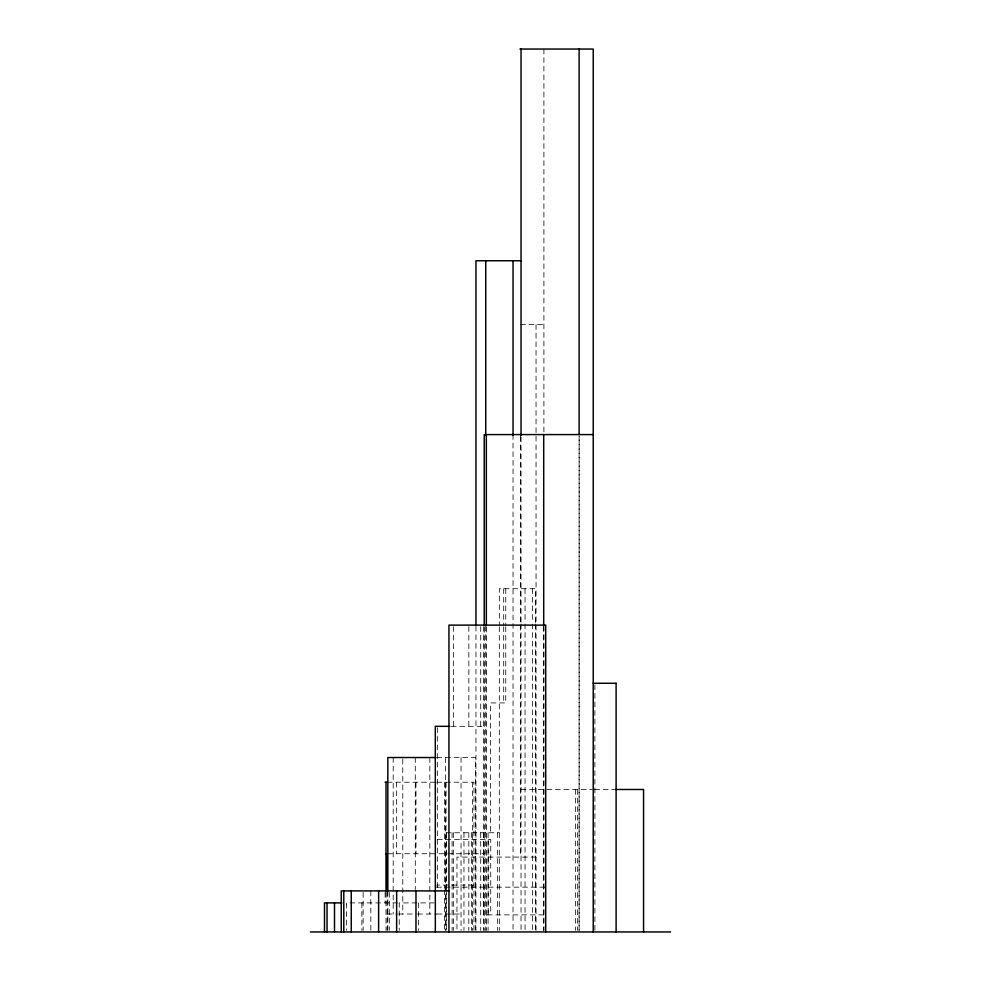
<?xml version="1.0" encoding="UTF-8"?>
<svg xmlns="http://www.w3.org/2000/svg" width="981" height="981" viewBox="0 0 981 981"><rect width="100%" height="100%" fill="white"/><g stroke="black" fill="none" stroke-linecap="round" stroke-linejoin="round"><path stroke-width="0.74" stroke-dasharray="4.91 3.68" d="M520.445 324.576L543.903 324.576M451.26 726.32L483.78 726.32M436.913 757.528L475.589 757.528L475.589 930.442M387.176 782.225L435.503 782.225M436.839 782.225L473.946 782.225L473.958 930.442M521.034 789.484L592.377 789.484M594.682 789.484L614.376 789.484M446.061 832.759L499.317 832.759M437.342 839.466L490.733 839.466L490.733 914.881M387.52 853.752L484.222 853.752M536.043 857.087L456.962 857.087L456.962 930.454M473.958 885.058L437.146 885.058L437.146 889.522M436.643 887.167L546.037 887.167M397.746 902.9L346.391 902.9L346.391 930.417M434.129 902.9L399.242 902.9L399.242 930.417M387.176 914.022L397.305 914.022M398.678 914.022L415.282 914.022M417.501 914.022L436.913 914.022M437.146 914.022L461.045 914.022M543.707 914.881L483.78 914.881L483.78 626.626M594.903 684.799L594.903 930.429M577.392 789.484L577.392 930.417M575.516 789.484L575.516 930.417M543.903 49.05L543.903 433.161M543.903 625.853L543.903 930.417M543.707 626.638L543.707 930.528M536.043 324.576L536.043 930.454M535.565 622.432L535.565 588.723L499.317 588.723L499.317 625.265M535.565 623.965L535.565 930.417M532.499 588.723L532.499 622.445M532.499 623.977L532.499 930.417M525.043 588.723L525.043 622.445M525.043 623.977L525.043 930.417M521.034 436.986L521.034 622.432M521.034 623.965L521.034 930.417M520.445 436.287L520.445 857.087M513.038 434.583L513.038 930.417M505.742 588.723L505.742 625.265M505.742 626.785L505.742 702.923L490.5 702.923L490.5 832.759M503.694 588.723L503.694 625.265M503.694 626.785L503.694 702.923M499.317 626.785L499.317 930.429M497.661 832.759L497.661 930.429M488.182 839.466L488.182 914.881M488.084 832.759L488.084 930.429M486.331 627.092L486.331 930.528M485.742 626.013L485.742 930.429M484.222 627.337L484.222 930.466M483.621 832.759L483.621 930.442M480.715 626.626L480.715 726.32M480.715 832.759L480.715 930.429M475.957 626.197L475.957 930.417M472.425 782.225L472.425 930.429M471.432 832.759L471.432 930.429M468.832 626.626L468.832 726.32M468.832 832.759L468.832 930.429M463.964 832.759L463.964 930.429M461.045 757.528L461.045 930.454M453.357 626.626L453.357 726.32M453.357 832.759L453.357 930.429M452.094 832.759L452.094 930.454M446.343 832.759L446.343 888.345M446.343 889.841L446.343 930.442M446.061 782.225L446.061 930.429M445.435 757.528L445.435 930.417M444.393 782.225L444.393 888.345M444.393 889.841L444.393 930.442M437.342 727.804L437.342 890.907M429.825 757.528L429.825 914.022M418.58 902.9L418.58 930.417M415.981 782.225L415.981 853.752M415.282 757.528L415.282 889.497M402.786 759.061L402.786 914.022M396.643 782.225L396.643 853.752M393.197 757.528L393.197 914.022M389.298 892.428L389.298 930.429M387.826 890.907L387.826 930.429M387.176 892.207L387.176 930.442M386.011 892.477L386.011 930.417M385.116 892.207L385.116 902.9M370.83 890.907L370.83 930.454M363.129 892.428L363.129 930.429M361.866 902.9L361.866 930.417M579.133 930.417L579.133 436.116L579.097 930.417"/><path stroke-width="1.47" d="M519.955 49.05L593.223 49.05L593.223 931.95M521.034 260.75L475.957 260.75L475.957 624.664M593.223 434.583L484.222 434.583L484.222 625.817M593.223 683.267L616.24 683.267M449.776 726.32L435.306 726.32L435.331 931.95M435.822 757.528L387.826 757.528L387.826 890.907M385.116 782.225L387.176 782.225M615.443 789.484L643.561 789.484L643.561 931.95M386.011 853.752L387.176 853.752L387.176 891.349M448.942 890.907L341.241 890.907L341.241 931.95M341.928 902.9L324.49 902.9L324.49 931.95M310.376 931.95L670.624 931.95M616.105 683.267L616.105 931.95M579.097 49.05L579.097 434.571M545.694 931.95L545.694 625.118L448.942 625.118L448.942 931.95M543.707 434.583L543.707 625.118M521.034 49.05L521.034 435.454M513.038 260.75L513.038 435.466M486.331 434.583L486.331 625.571M485.742 260.75L485.742 435.098M415.981 890.907L415.981 931.95M396.643 890.907L396.643 931.95M386.011 782.225L386.011 890.981M378.617 890.907L378.617 931.95M351.259 890.907L351.259 931.95M343.791 890.907L343.791 931.95M334.509 902.9L334.509 931.95M327.041 902.9L327.041 931.95"/></g></svg>
